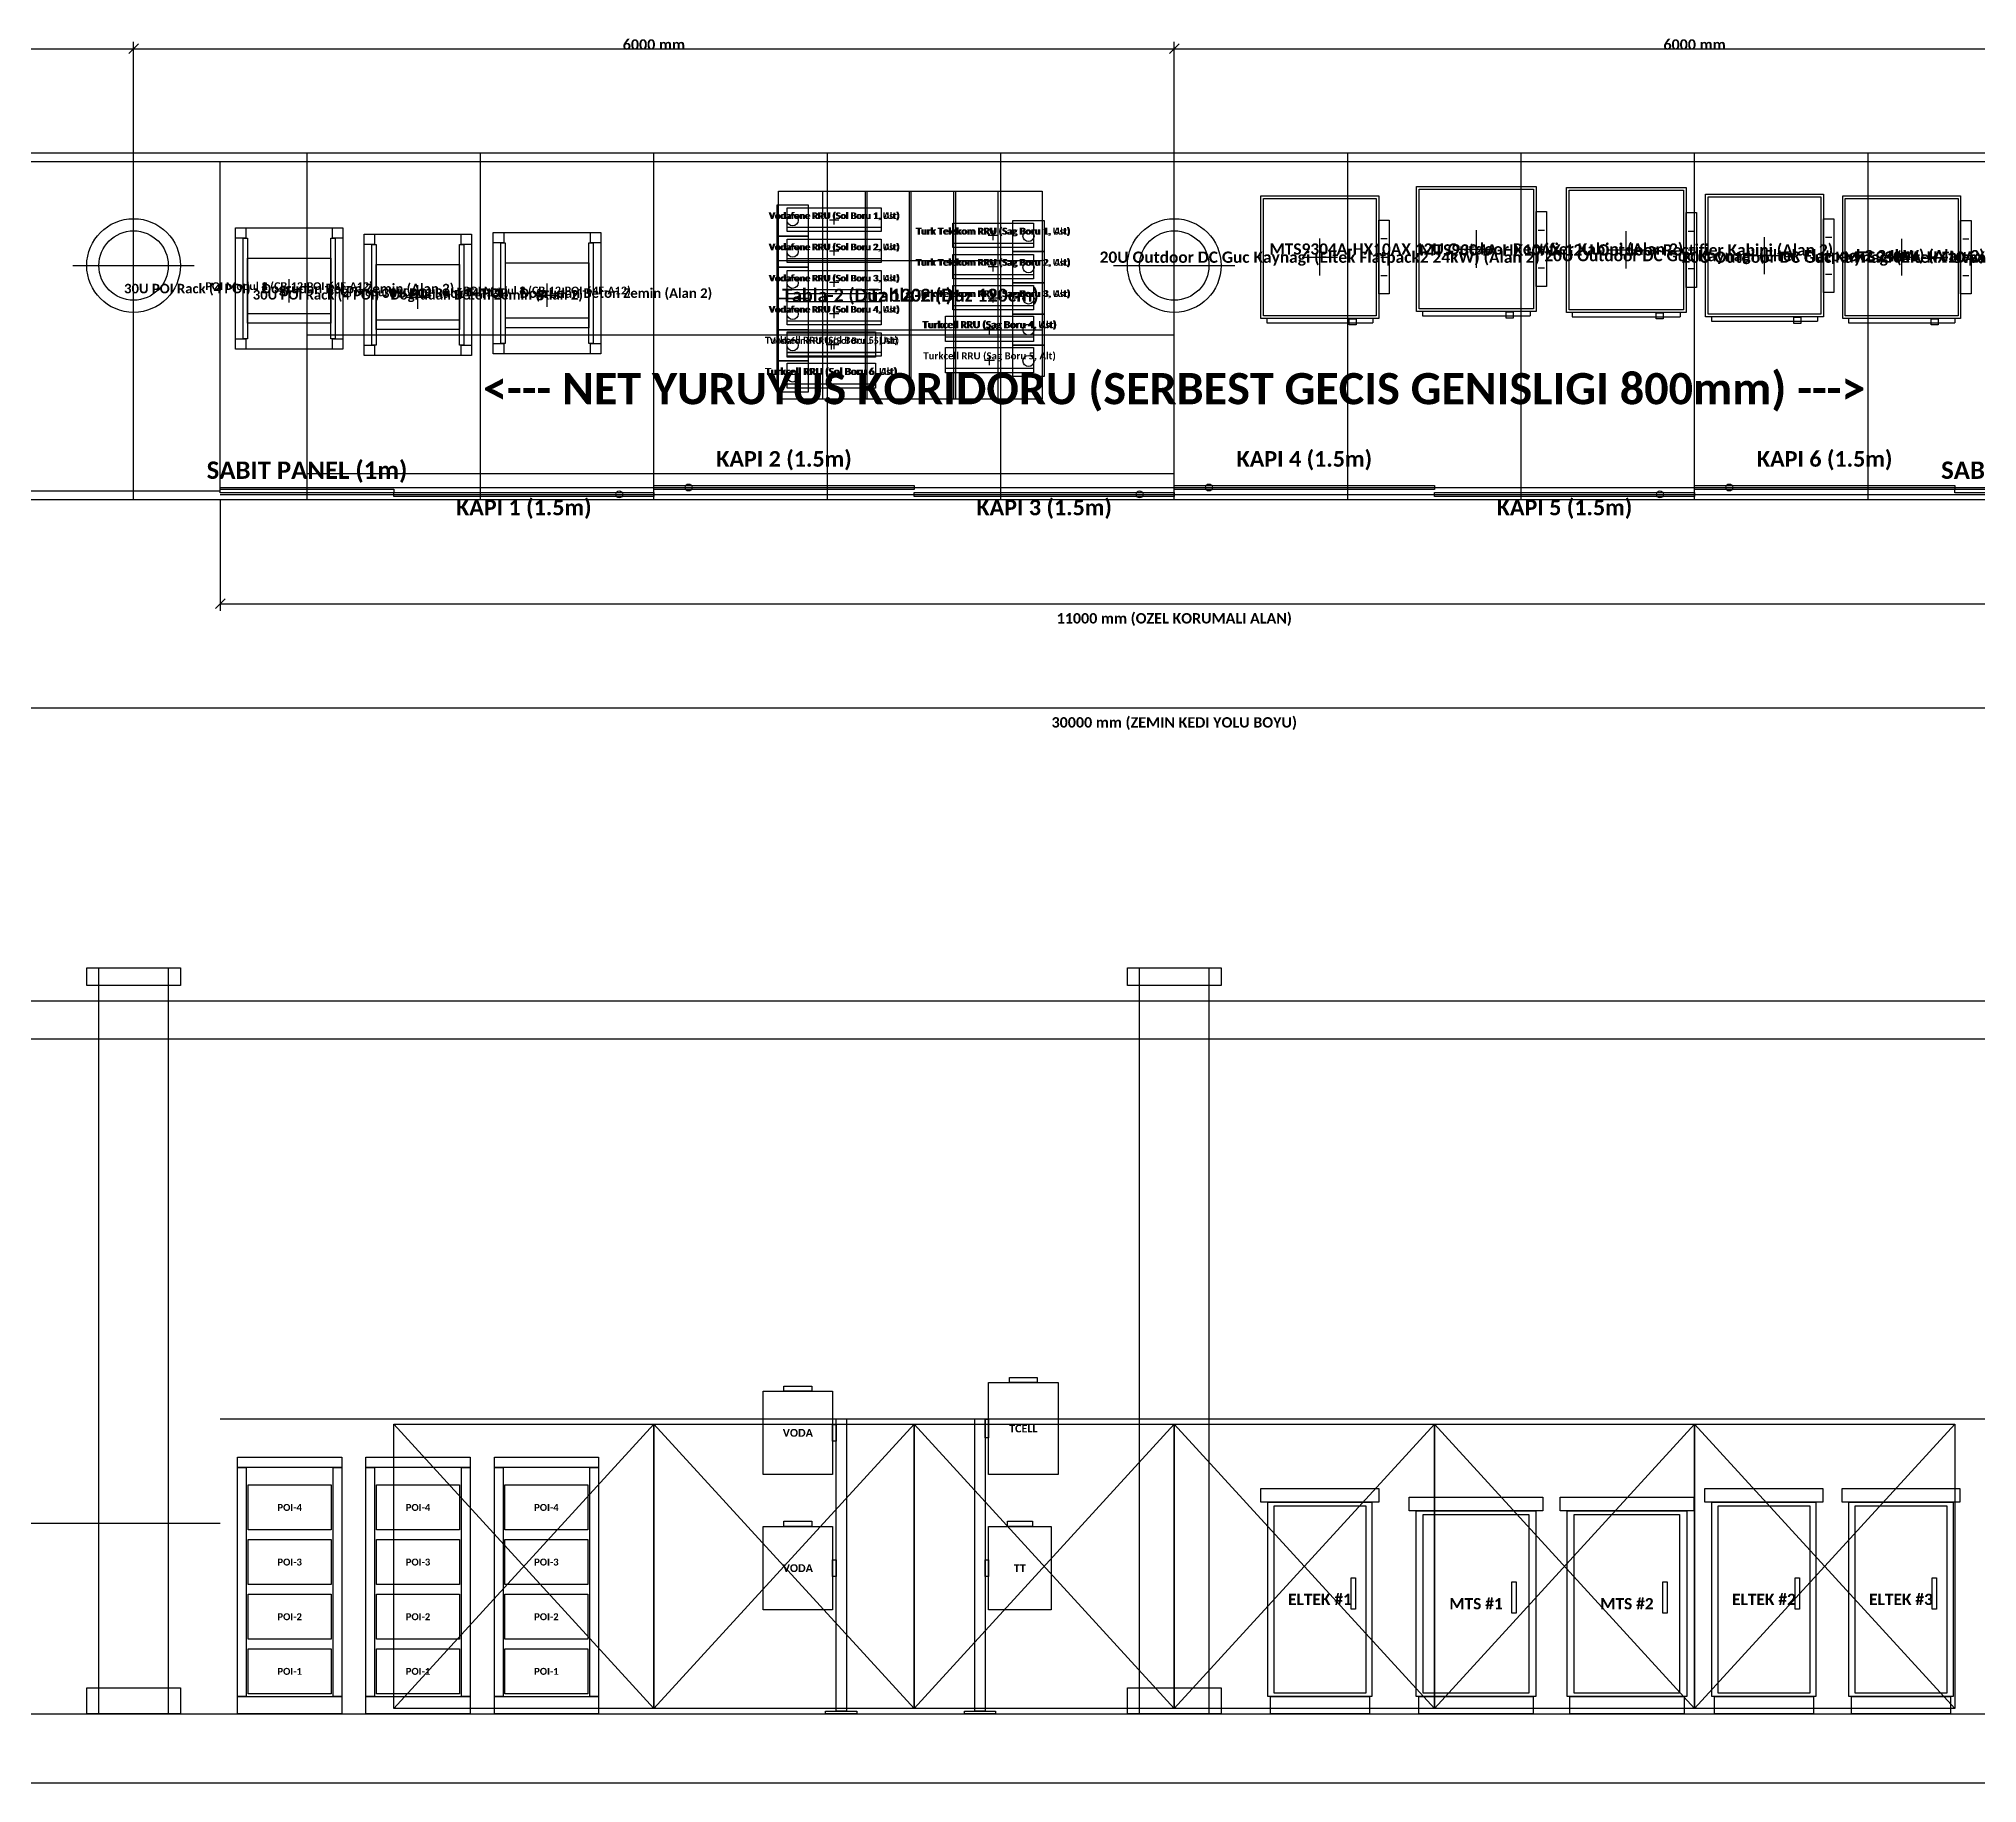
# Model space of a CAD drawing. Header units: metres. Extents: x -17.3 to 15, y -21.4 to 26.3.
# Drawn here: x -6.55 to 4.63, y -7.4 to 2.66 of the extents above; entities that cross this region are included whole.
import ezdxf
from ezdxf.enums import TextEntityAlignment as Align

# ---------------------------------------------------------------- set-up
doc = ezdxf.new("R2010")
doc.units = ezdxf.units.M
doc.linetypes.add('DASHED', pattern=[10, 5, -5])
for name, color, linetype in [('BLOK_OZEL_PLATFORM', 140, 'CONTINUOUS'), ('EKP_POI_MODULLERI', 40, 'CONTINUOUS'), ('EKP_POI_TASIYICI_SASE', 30, 'CONTINUOUS'), ('EKP_RECTIFIER_ELTEK_20U', 3, 'CONTINUOUS'), ('EKP_RECTIFIER_MTS9304A', 94, 'CONTINUOUS'), ('EKP_TURK_TELEKOM_RRU', 4, 'CONTINUOUS'), ('EKP_TURKCELL_RRU', 5, 'CONTINUOUS'), ('EKP_VODAFONE_RRU', 1, 'CONTINUOUS'), ('KORKULUK_KAPI', 4, 'CONTINUOUS'), ('MONTAJ_BORULARI', 2, 'CONTINUOUS'), ('OLCULER', 1, 'CONTINUOUS'), ('YURUYUS_KORIDORU', 3, 'DASHED'), ('ZEMIN_PLATFORM', 8, 'CONTINUOUS')]:
    doc.layers.add(name, color=color, linetype=linetype)
doc.styles.get("Standard").update_dxf_attribs({"font": 'calibrib.ttf'})

msp = doc.modelspace()

# ---------------------------------------------------------------- linework, layer by layer
at = {"layer": 'BLOK_OZEL_PLATFORM'}
for p, q in [((-2.026, 0.579), (-2.026, 1.779)), ((-1.771, 0.579), (-1.771, 1.779)), ((-1.526, 0.579), (-1.526, 1.779)), ((-1.516, 0.579), (-1.516, 1.779)), ((-1.271, 0.579), (-1.271, 1.779)), ((-1.016, 0.579), (-1.016, 1.779)), ((-2.281, 1.379), (-1.261, 1.379)), ((-1.781, 1.379), (-0.761, 1.379)), ((-2.281, 0.979), (-1.261, 0.979)), ((-1.781, 0.979), (-0.761, 0.979))]:
    msp.add_line(p, q, dxfattribs=at)
for points in [[(-2.281, 0.579), (-2.281, 1.779), (-1.261, 1.779), (-1.261, 0.579)], [(-1.781, 0.579), (-1.781, 1.779), (-0.761, 1.779), (-0.761, 0.579)]]:
    msp.add_lwpolyline(points, close=True, dxfattribs=at)
at = {"layer": 'EKP_POI_MODULLERI'}
for p, q in [((-5.103, 1.137), (-5.103, 1.272)), ((-5.103, 1.137), (-5.103, 1.272)), ((-5.103, 1.137), (-5.103, 1.272)), ((-5.103, 1.137), (-5.103, 1.272)), ((-4.361, 1.101), (-4.361, 1.236)), ((-4.361, 1.101), (-4.361, 1.236)), ((-4.361, 1.101), (-4.361, 1.236)), ((-4.361, 1.101), (-4.361, 1.236)), ((-3.616, 1.111), (-3.616, 1.246)), ((-3.616, 1.111), (-3.616, 1.246)), ((-3.616, 1.111), (-3.616, 1.246)), ((-3.616, 1.111), (-3.616, 1.246)), ((-5.171, 1.204), (-5.036, 1.204)), ((-5.171, 1.204), (-5.036, 1.204)), ((-5.171, 1.204), (-5.036, 1.204)), ((-5.171, 1.204), (-5.036, 1.204)), ((-4.429, 1.168), (-4.294, 1.168)), ((-4.429, 1.168), (-4.294, 1.168)), ((-4.429, 1.168), (-4.294, 1.168)), ((-4.429, 1.168), (-4.294, 1.168)), ((-3.683, 1.179), (-3.548, 1.179)), ((-3.683, 1.179), (-3.548, 1.179)), ((-3.683, 1.179), (-3.548, 1.179)), ((-3.683, 1.179), (-3.548, 1.179)), ((-5.343, 1.073), (-4.863, 1.073)), ((-5.343, 1.073), (-4.863, 1.073)), ((-5.343, 1.073), (-4.863, 1.073)), ((-5.343, 1.073), (-4.863, 1.073)), ((-4.601, 1.037), (-4.121, 1.037)), ((-4.601, 1.037), (-4.121, 1.037)), ((-4.601, 1.037), (-4.121, 1.037)), ((-4.601, 1.037), (-4.121, 1.037)), ((-3.856, 1.048), (-3.376, 1.048)), ((-3.856, 1.048), (-3.376, 1.048)), ((-3.856, 1.048), (-3.376, 1.048)), ((-3.856, 1.048), (-3.376, 1.048))]:
    msp.add_line(p, q, dxfattribs=at)
for points in [[(-5.343, 1.017), (-5.343, 1.392), (-4.863, 1.392), (-4.863, 1.017)], [(-5.343, 1.017), (-5.343, 1.392), (-4.863, 1.392), (-4.863, 1.017)], [(-5.343, 1.017), (-5.343, 1.392), (-4.863, 1.392), (-4.863, 1.017)], [(-5.343, 1.017), (-5.343, 1.392), (-4.863, 1.392), (-4.863, 1.017)], [(-4.601, 0.981), (-4.601, 1.356), (-4.121, 1.356), (-4.121, 0.981)], [(-4.601, 0.981), (-4.601, 1.356), (-4.121, 1.356), (-4.121, 0.981)], [(-4.601, 0.981), (-4.601, 1.356), (-4.121, 1.356), (-4.121, 0.981)], [(-4.601, 0.981), (-4.601, 1.356), (-4.121, 1.356), (-4.121, 0.981)], [(-3.856, 0.991), (-3.856, 1.366), (-3.376, 1.366), (-3.376, 0.991)], [(-3.856, 0.991), (-3.856, 1.366), (-3.376, 1.366), (-3.376, 0.991)], [(-3.856, 0.991), (-3.856, 1.366), (-3.376, 1.366), (-3.376, 0.991)], [(-3.856, 0.991), (-3.856, 1.366), (-3.376, 1.366), (-3.376, 0.991)], [(-5.34, -5.94), (-5.34, -5.68), (-4.86, -5.68), (-4.86, -5.94)], [(-4.6, -5.94), (-4.6, -5.68), (-4.12, -5.68), (-4.12, -5.94)], [(-3.86, -5.94), (-3.86, -5.68), (-3.38, -5.68), (-3.38, -5.94)], [(-5.34, -6.255), (-5.34, -5.995), (-4.86, -5.995), (-4.86, -6.255)], [(-4.6, -6.255), (-4.6, -5.995), (-4.12, -5.995), (-4.12, -6.255)], [(-3.86, -6.255), (-3.86, -5.995), (-3.38, -5.995), (-3.38, -6.255)], [(-5.34, -6.57), (-5.34, -6.31), (-4.86, -6.31), (-4.86, -6.57)], [(-4.6, -6.57), (-4.6, -6.31), (-4.12, -6.31), (-4.12, -6.57)], [(-3.86, -6.57), (-3.86, -6.31), (-3.38, -6.31), (-3.38, -6.57)], [(-5.34, -6.885), (-5.34, -6.625), (-4.86, -6.625), (-4.86, -6.885)], [(-4.6, -6.885), (-4.6, -6.625), (-4.12, -6.625), (-4.12, -6.885)], [(-3.86, -6.885), (-3.86, -6.625), (-3.38, -6.625), (-3.38, -6.885)]]:
    msp.add_lwpolyline(points, close=True, dxfattribs=at)
at = {"layer": 'EKP_POI_TASIYICI_SASE'}
for points in [[(-5.413, 0.867), (-5.413, 1.567), (-4.793, 1.567), (-4.793, 0.867)], [(-5.413, 1.507), (-5.413, 1.567), (-5.353, 1.567), (-5.353, 1.507)], [(-4.853, 1.507), (-4.853, 1.567), (-4.793, 1.567), (-4.793, 1.507)], [(-5.369, 0.927), (-5.369, 1.507), (-5.344, 1.507), (-5.344, 0.927)], [(-4.862, 0.927), (-4.862, 1.507), (-4.837, 1.507), (-4.837, 0.927)], [(-4.671, 0.831), (-4.671, 1.531), (-4.051, 1.531), (-4.051, 0.831)], [(-4.671, 1.471), (-4.671, 1.531), (-4.611, 1.531), (-4.611, 1.471)], [(-4.627, 0.891), (-4.627, 1.471), (-4.602, 1.471), (-4.602, 0.891)], [(-4.12, 0.891), (-4.12, 1.471), (-4.095, 1.471), (-4.095, 0.891)], [(-4.111, 1.471), (-4.111, 1.531), (-4.051, 1.531), (-4.051, 1.471)], [(-3.926, 0.841), (-3.926, 1.541), (-3.306, 1.541), (-3.306, 0.841)], [(-3.926, 1.481), (-3.926, 1.541), (-3.866, 1.541), (-3.866, 1.481)], [(-3.882, 0.901), (-3.882, 1.481), (-3.857, 1.481), (-3.857, 0.901)], [(-3.375, 0.901), (-3.375, 1.481), (-3.35, 1.481), (-3.35, 0.901)], [(-3.366, 1.481), (-3.366, 1.541), (-3.306, 1.541), (-3.306, 1.481)], [(-5.413, 0.867), (-5.413, 0.927), (-5.353, 0.927), (-5.353, 0.867)], [(-4.853, 0.867), (-4.853, 0.927), (-4.793, 0.927), (-4.793, 0.867)], [(-3.926, 0.841), (-3.926, 0.901), (-3.866, 0.901), (-3.866, 0.841)], [(-3.366, 0.841), (-3.366, 0.901), (-3.306, 0.901), (-3.306, 0.841)], [(-4.671, 0.831), (-4.671, 0.891), (-4.611, 0.891), (-4.611, 0.831)], [(-4.111, 0.831), (-4.111, 0.891), (-4.051, 0.891), (-4.051, 0.831)], [(-5.4, -5.58), (-5.4, -5.52), (-4.8, -5.52), (-4.8, -5.58)], [(-5.4, -6.9), (-5.4, -5.58), (-5.35, -5.58), (-5.35, -6.9)], [(-4.85, -6.9), (-4.85, -5.58), (-4.8, -5.58), (-4.8, -6.9)], [(-4.66, -5.58), (-4.66, -5.52), (-4.06, -5.52), (-4.06, -5.58)], [(-4.66, -6.9), (-4.66, -5.58), (-4.61, -5.58), (-4.61, -6.9)], [(-4.11, -6.9), (-4.11, -5.58), (-4.06, -5.58), (-4.06, -6.9)], [(-3.92, -5.58), (-3.92, -5.52), (-3.32, -5.52), (-3.32, -5.58)], [(-3.92, -6.9), (-3.92, -5.58), (-3.87, -5.58), (-3.87, -6.9)], [(-3.37, -6.9), (-3.37, -5.58), (-3.32, -5.58), (-3.32, -6.9)], [(-5.4, -7), (-5.4, -6.9), (-4.8, -6.9), (-4.8, -7)], [(-4.66, -7), (-4.66, -6.9), (-4.06, -6.9), (-4.06, -7)], [(-3.92, -7), (-3.92, -6.9), (-3.32, -6.9), (-3.32, -7)]]:
    msp.add_lwpolyline(points, close=True, dxfattribs=at)
at = {"layer": 'EKP_RECTIFIER_ELTEK_20U'}
for p, q in [((0.839, 1.292), (0.839, 1.505)), ((1.191, 1.505), (1.227, 1.505)), ((3.403, 1.301), (3.403, 1.513)), ((3.755, 1.513), (3.791, 1.513)), ((4.194, 1.292), (4.194, 1.504)), ((4.546, 1.504), (4.582, 1.504)), ((0.737, 1.398), (0.941, 1.398)), ((1.191, 1.398), (1.227, 1.398)), ((3.301, 1.407), (3.505, 1.407)), ((3.755, 1.407), (3.791, 1.407)), ((4.092, 1.398), (4.296, 1.398)), ((4.546, 1.398), (4.582, 1.398)), ((1.191, 1.292), (1.227, 1.292)), ((3.755, 1.301), (3.791, 1.301)), ((4.546, 1.292), (4.582, 1.292)), ((0.533, 1.045), (0.533, 1.02)), ((0.533, 1.02), (1.145, 1.02)), ((1.145, 1.045), (1.145, 1.02)), ((3.097, 1.054), (3.097, 1.029)), ((3.097, 1.029), (3.709, 1.029)), ((3.709, 1.054), (3.709, 1.029)), ((3.888, 1.045), (3.888, 1.02)), ((3.888, 1.02), (4.5, 1.02)), ((4.5, 1.045), (4.5, 1.02))]:
    msp.add_line(p, q, dxfattribs=at)
for points in [[(0.499, 1.045), (0.499, 1.752), (1.179, 1.752), (1.179, 1.045)], [(0.514, 1.06), (0.514, 1.737), (1.164, 1.737), (1.164, 1.06)], [(3.063, 1.054), (3.063, 1.761), (3.743, 1.761), (3.743, 1.054)], [(3.078, 1.069), (3.078, 1.746), (3.728, 1.746), (3.728, 1.069)], [(3.854, 1.045), (3.854, 1.752), (4.534, 1.752), (4.534, 1.045)], [(3.869, 1.06), (3.869, 1.737), (4.519, 1.737), (4.519, 1.06)], [(1.179, 1.186), (1.179, 1.611), (1.239, 1.611), (1.239, 1.186)], [(3.743, 1.195), (3.743, 1.619), (3.803, 1.619), (3.803, 1.195)], [(4.534, 1.186), (4.534, 1.61), (4.594, 1.61), (4.594, 1.186)], [(1.009, 1.007), (1.009, 1.043), (1.049, 1.043), (1.049, 1.007)], [(3.573, 1.016), (3.573, 1.052), (3.613, 1.052), (3.613, 1.016)], [(4.364, 1.007), (4.364, 1.043), (4.404, 1.043), (4.404, 1.007)], [(0.5, -5.78), (0.5, -5.7), (1.18, -5.7), (1.18, -5.78)], [(0.54, -6.9), (0.54, -5.78), (1.14, -5.78), (1.14, -6.9)], [(0.576, -6.88), (0.576, -5.8), (1.104, -5.8), (1.104, -6.88)], [(3.06, -5.78), (3.06, -5.7), (3.74, -5.7), (3.74, -5.78)], [(3.1, -6.9), (3.1, -5.78), (3.7, -5.78), (3.7, -6.9)], [(3.136, -6.88), (3.136, -5.8), (3.664, -5.8), (3.664, -6.88)], [(3.85, -5.78), (3.85, -5.7), (4.53, -5.7), (4.53, -5.78)], [(3.89, -6.9), (3.89, -5.78), (4.49, -5.78), (4.49, -6.9)], [(3.926, -6.88), (3.926, -5.8), (4.454, -5.8), (4.454, -6.88)], [(1.02, -6.396), (1.02, -6.216), (1.045, -6.216), (1.045, -6.396)], [(3.58, -6.396), (3.58, -6.216), (3.605, -6.216), (3.605, -6.396)], [(4.37, -6.396), (4.37, -6.216), (4.395, -6.216), (4.395, -6.396)], [(0.555, -7), (0.555, -6.9), (1.125, -6.9), (1.125, -7)], [(3.115, -7), (3.115, -6.9), (3.685, -6.9), (3.685, -7)], [(3.905, -7), (3.905, -6.9), (4.475, -6.9), (4.475, -7)]]:
    msp.add_lwpolyline(points, close=True, dxfattribs=at)
at = {"layer": 'EKP_RECTIFIER_MTS9304A'}
for p, q in [((1.742, 1.337), (1.742, 1.553)), ((2.099, 1.553), (2.135, 1.553)), ((2.606, 1.332), (2.606, 1.548)), ((2.963, 1.548), (2.999, 1.548)), ((1.638, 1.445), (1.845, 1.445)), ((2.099, 1.445), (2.135, 1.445)), ((2.502, 1.44), (2.709, 1.44)), ((2.963, 1.44), (2.999, 1.44)), ((2.099, 1.337), (2.135, 1.337)), ((2.963, 1.332), (2.999, 1.332)), ((1.431, 1.085), (1.431, 1.06)), ((1.431, 1.06), (2.052, 1.06)), ((2.052, 1.085), (2.052, 1.06)), ((2.295, 1.08), (2.295, 1.055)), ((2.295, 1.055), (2.916, 1.055)), ((2.916, 1.08), (2.916, 1.055))]:
    msp.add_line(p, q, dxfattribs=at)
for points in [[(1.397, 1.085), (1.397, 1.805), (2.087, 1.805), (2.087, 1.085)], [(1.412, 1.1), (1.412, 1.79), (2.072, 1.79), (2.072, 1.1)], [(2.261, 1.08), (2.261, 1.8), (2.951, 1.8), (2.951, 1.08)], [(2.276, 1.095), (2.276, 1.785), (2.936, 1.785), (2.936, 1.095)], [(2.087, 1.229), (2.087, 1.661), (2.147, 1.661), (2.147, 1.229)], [(2.951, 1.224), (2.951, 1.656), (3.011, 1.656), (3.011, 1.224)], [(1.914, 1.047), (1.914, 1.083), (1.954, 1.083), (1.954, 1.047)], [(2.778, 1.042), (2.778, 1.078), (2.818, 1.078), (2.818, 1.042)], [(1.355, -5.83), (1.355, -5.75), (2.125, -5.75), (2.125, -5.83)], [(2.225, -5.83), (2.225, -5.75), (2.995, -5.75), (2.995, -5.83)], [(1.395, -6.9), (1.395, -5.83), (2.085, -5.83), (2.085, -6.9)], [(1.436, -6.88), (1.436, -5.85), (2.044, -5.85), (2.044, -6.88)], [(2.265, -6.9), (2.265, -5.83), (2.955, -5.83), (2.955, -6.9)], [(2.306, -6.88), (2.306, -5.85), (2.914, -5.85), (2.914, -6.88)], [(1.947, -6.419), (1.947, -6.239), (1.972, -6.239), (1.972, -6.419)], [(2.817, -6.419), (2.817, -6.239), (2.842, -6.239), (2.842, -6.419)], [(1.41, -7), (1.41, -6.9), (2.07, -6.9), (2.07, -7)], [(2.28, -7), (2.28, -6.9), (2.94, -6.9), (2.94, -7)]]:
    msp.add_lwpolyline(points, close=True, dxfattribs=at)
at = {"layer": 'EKP_TURK_TELEKOM_RRU'}
for p, q in [((-1.277, 1.479), (-0.811, 1.479)), ((-1.277, 1.479), (-0.811, 1.479)), ((-1.072, 1.524), (-1.016, 1.524)), ((-1.072, 1.524), (-1.016, 1.524)), ((-1.044, 1.496), (-1.044, 1.552)), ((-1.044, 1.496), (-1.044, 1.552)), ((-1.072, 1.344), (-1.016, 1.344)), ((-1.072, 1.344), (-1.016, 1.344)), ((-1.044, 1.316), (-1.044, 1.372)), ((-1.044, 1.316), (-1.044, 1.372)), ((-1.277, 1.299), (-0.811, 1.299)), ((-1.277, 1.299), (-0.811, 1.299)), ((-1.277, 1.119), (-0.811, 1.119)), ((-1.277, 1.119), (-0.811, 1.119)), ((-1.072, 1.164), (-1.016, 1.164)), ((-1.072, 1.164), (-1.016, 1.164)), ((-1.044, 1.136), (-1.044, 1.192)), ((-1.044, 1.136), (-1.044, 1.192))]:
    msp.add_line(p, q, dxfattribs=at)
for points in [[(-1.277, 1.454), (-1.277, 1.594), (-0.811, 1.594), (-0.811, 1.454)], [(-1.277, 1.454), (-1.277, 1.594), (-0.811, 1.594), (-0.811, 1.454)], [(-1.277, 1.274), (-1.277, 1.414), (-0.811, 1.414), (-0.811, 1.274)], [(-1.277, 1.274), (-1.277, 1.414), (-0.811, 1.414), (-0.811, 1.274)], [(-1.277, 1.094), (-1.277, 1.234), (-0.811, 1.234), (-0.811, 1.094)], [(-1.277, 1.094), (-1.277, 1.234), (-0.811, 1.234), (-0.811, 1.094)], [(-1.07, -6.4), (-1.07, -5.92), (-0.71, -5.92), (-0.71, -6.4)], [(-0.962, -5.92), (-0.962, -5.89), (-0.818, -5.89), (-0.818, -5.92)]]:
    msp.add_lwpolyline(points, close=True, dxfattribs=at)
at = {"layer": 'EKP_TURKCELL_RRU'}
for p, q in [((-1.065, 0.955), (-1.065, 1.013)), ((-1.065, 0.955), (-1.065, 1.013)), ((-2.006, 0.894), (-1.948, 0.894)), ((-1.977, 0.865), (-1.977, 0.923)), ((-1.319, 0.938), (-0.811, 0.938)), ((-1.319, 0.938), (-0.811, 0.938)), ((-1.094, 0.984), (-1.036, 0.984)), ((-1.094, 0.984), (-1.036, 0.984)), ((-2.231, 0.848), (-1.723, 0.848)), ((-1.094, 0.804), (-1.036, 0.804)), ((-1.065, 0.775), (-1.065, 0.833)), ((-2.006, 0.714), (-1.948, 0.714)), ((-2.006, 0.714), (-1.948, 0.714)), ((-1.977, 0.685), (-1.977, 0.743)), ((-1.977, 0.685), (-1.977, 0.743)), ((-1.319, 0.758), (-0.811, 0.758)), ((-2.231, 0.668), (-1.723, 0.668)), ((-2.231, 0.668), (-1.723, 0.668))]:
    msp.add_line(p, q, dxfattribs=at)
for points in [[(-1.319, 0.912), (-1.319, 1.057), (-0.811, 1.057), (-0.811, 0.912)], [(-1.319, 0.912), (-1.319, 1.057), (-0.811, 1.057), (-0.811, 0.912)], [(-2.231, 0.822), (-2.231, 0.967), (-1.723, 0.967), (-1.723, 0.822)], [(-2.231, 0.642), (-2.231, 0.787), (-1.723, 0.787), (-1.723, 0.642)], [(-2.231, 0.642), (-2.231, 0.787), (-1.723, 0.787), (-1.723, 0.642)], [(-1.319, 0.732), (-1.319, 0.877), (-0.811, 0.877), (-0.811, 0.732)], [(-1.07, -5.62), (-1.07, -5.09), (-0.67, -5.09), (-0.67, -5.62)], [(-0.95, -5.09), (-0.95, -5.06), (-0.79, -5.06), (-0.79, -5.09)]]:
    msp.add_lwpolyline(points, close=True, dxfattribs=at)
at = {"layer": 'EKP_VODAFONE_RRU'}
for p, q in [((-2.231, 1.571), (-1.689, 1.571)), ((-2.231, 1.571), (-1.689, 1.571)), ((-1.987, 1.614), (-1.933, 1.614)), ((-1.987, 1.614), (-1.933, 1.614)), ((-1.96, 1.587), (-1.96, 1.641)), ((-1.96, 1.587), (-1.96, 1.641)), ((-1.96, 1.407), (-1.96, 1.461)), ((-1.96, 1.407), (-1.96, 1.461)), ((-2.231, 1.391), (-1.689, 1.391)), ((-2.231, 1.391), (-1.689, 1.391)), ((-1.987, 1.434), (-1.933, 1.434)), ((-1.987, 1.434), (-1.933, 1.434)), ((-1.987, 1.254), (-1.933, 1.254)), ((-1.987, 1.254), (-1.933, 1.254)), ((-1.96, 1.227), (-1.96, 1.281)), ((-1.96, 1.227), (-1.96, 1.281)), ((-2.231, 1.211), (-1.689, 1.211)), ((-2.231, 1.211), (-1.689, 1.211)), ((-2.231, 1.031), (-1.689, 1.031)), ((-2.231, 1.031), (-1.689, 1.031)), ((-1.987, 1.074), (-1.933, 1.074)), ((-1.987, 1.074), (-1.933, 1.074)), ((-1.96, 1.047), (-1.96, 1.101)), ((-1.96, 1.047), (-1.96, 1.101)), ((-1.987, 0.894), (-1.933, 0.894)), ((-1.96, 0.867), (-1.96, 0.921)), ((-2.231, 0.851), (-1.689, 0.851))]:
    msp.add_line(p, q, dxfattribs=at)
for points in [[(-2.231, 1.547), (-2.231, 1.682), (-1.689, 1.682), (-1.689, 1.547)], [(-2.231, 1.547), (-2.231, 1.682), (-1.689, 1.682), (-1.689, 1.547)], [(-2.231, 1.367), (-2.231, 1.502), (-1.689, 1.502), (-1.689, 1.367)], [(-2.231, 1.367), (-2.231, 1.502), (-1.689, 1.502), (-1.689, 1.367)], [(-2.231, 1.187), (-2.231, 1.322), (-1.689, 1.322), (-1.689, 1.187)], [(-2.231, 1.187), (-2.231, 1.322), (-1.689, 1.322), (-1.689, 1.187)], [(-2.231, 1.007), (-2.231, 1.142), (-1.689, 1.142), (-1.689, 1.007)], [(-2.231, 1.007), (-2.231, 1.142), (-1.689, 1.142), (-1.689, 1.007)], [(-2.231, 0.827), (-2.231, 0.962), (-1.689, 0.962), (-1.689, 0.827)], [(-2.37, -5.62), (-2.37, -5.14), (-1.97, -5.14), (-1.97, -5.62)], [(-2.25, -5.14), (-2.25, -5.11), (-2.09, -5.11), (-2.09, -5.14)], [(-2.37, -6.4), (-2.37, -5.92), (-1.97, -5.92), (-1.97, -6.4)], [(-2.25, -5.92), (-2.25, -5.89), (-2.09, -5.89), (-2.09, -5.92)]]:
    msp.add_lwpolyline(points, close=True, dxfattribs=at)
at = {"layer": 'KORKULUK_KAPI'}
for p, q in [((-15, 1.95), (-5.5, 1.95)), ((-5.5, 1.95), (5.5, 1.95)), ((-5.5, 0.05), (-5.5, 1.95)), ((-15, 0.05), (-5.5, 0.05)), ((-5.5, 0.07), (5.5, 0.07)), ((-5.5, 0.03), (5.5, 0.03)), ((-5.5, -5.3), (5.5, -5.3)), ((-4.5, -6.97), (-3, -5.33)), ((-4.5, -5.33), (-3, -6.97)), ((-3, -6.97), (-1.5, -5.33)), ((-3, -5.33), (-1.5, -6.97)), ((-1.5, -6.97), (0, -5.33)), ((-1.5, -5.33), (0, -6.97)), ((0, -6.97), (1.5, -5.33)), ((0, -5.33), (1.5, -6.97)), ((1.5, -6.97), (3, -5.33)), ((1.5, -5.33), (3, -6.97)), ((3, -6.97), (4.5, -5.33)), ((3, -5.33), (4.5, -6.97)), ((-15, -5.9), (-5.5, -5.9))]:
    msp.add_line(p, q, dxfattribs=at)
for points in [[(-5.5, 0.04), (-5.5, 0.06), (-4.5, 0.06), (-4.5, 0.04)], [(-4.5, 0.018), (-4.5, 0.042), (-3, 0.042), (-3, 0.018)], [(-3, 0.058), (-3, 0.082), (-1.5, 0.082), (-1.5, 0.058)], [(-1.5, 0.018), (-1.5, 0.042), (0, 0.042), (0, 0.018)], [(0, 0.058), (0, 0.082), (1.5, 0.082), (1.5, 0.058)], [(1.5, 0.018), (1.5, 0.042), (3, 0.042), (3, 0.018)], [(3, 0.058), (3, 0.082), (4.5, 0.082), (4.5, 0.058)], [(4.5, 0.04), (4.5, 0.06), (5.5, 0.06), (5.5, 0.04)], [(-4.5, -6.97), (-4.5, -5.33), (-3, -5.33), (-3, -6.97)], [(-3, -6.97), (-3, -5.33), (-1.5, -5.33), (-1.5, -6.97)], [(-1.5, -6.97), (-1.5, -5.33), (0, -5.33), (0, -6.97)], [(0, -6.97), (0, -5.33), (1.5, -5.33), (1.5, -6.97)], [(1.5, -6.97), (1.5, -5.33), (3, -5.33), (3, -6.97)], [(3, -6.97), (3, -5.33), (4.5, -5.33), (4.5, -6.97)]]:
    msp.add_lwpolyline(points, close=True, dxfattribs=at)
for centre in [(-3.2, 0.03), (-2.8, 0.07), (-0.2, 0.03), (0.2, 0.07), (2.8, 0.03), (3.2, 0.07)]:
    msp.add_circle(centre, 0.02, dxfattribs=at)
at = {"layer": 'MONTAJ_BORULARI'}
for p, q in [((-6, 1), (-6, 1.7)), ((0, 1), (0, 1.7)), ((-6.35, 1.35), (-5.65, 1.35)), ((-0.35, 1.35), (0.35, 1.35))]:
    msp.add_line(p, q, dxfattribs=at)
for points in [[(-2.29, 1.52), (-2.29, 1.7), (-2.11, 1.7), (-2.11, 1.52)], [(-0.93, 1.43), (-0.93, 1.61), (-0.75, 1.61), (-0.75, 1.43)], [(-2.29, 1.34), (-2.29, 1.52), (-2.11, 1.52), (-2.11, 1.34)], [(-0.93, 1.25), (-0.93, 1.43), (-0.75, 1.43), (-0.75, 1.25)], [(-2.29, 1.16), (-2.29, 1.34), (-2.11, 1.34), (-2.11, 1.16)], [(-0.93, 1.07), (-0.93, 1.25), (-0.75, 1.25), (-0.75, 1.07)], [(-2.29, 0.98), (-2.29, 1.16), (-2.11, 1.16), (-2.11, 0.98)], [(-0.93, 0.89), (-0.93, 1.07), (-0.75, 1.07), (-0.75, 0.89)], [(-2.29, 0.8), (-2.29, 0.98), (-2.11, 0.98), (-2.11, 0.8)], [(-2.29, 0.62), (-2.29, 0.8), (-2.11, 0.8), (-2.11, 0.62)], [(-0.93, 0.71), (-0.93, 0.89), (-0.75, 0.89), (-0.75, 0.71)], [(-6.27, -2.8), (-6.27, -2.7), (-5.73, -2.7), (-5.73, -2.8)], [(-6.2, -7), (-6.2, -2.7), (-5.8, -2.7), (-5.8, -7)], [(-0.27, -2.8), (-0.27, -2.7), (0.27, -2.7), (0.27, -2.8)], [(-0.2, -7), (-0.2, -2.7), (0.2, -2.7), (0.2, -7)], [(-12, -3.11), (-12, -2.89), (12, -2.89), (12, -3.11)], [(-1.97, -5.428), (-1.97, -5.332), (-1.95, -5.332), (-1.95, -5.428)], [(-1.95, -6.985), (-1.95, -5.3), (-1.89, -5.3), (-1.89, -6.985)], [(-1.15, -6.985), (-1.15, -5.3), (-1.09, -5.3), (-1.09, -6.985)], [(-1.09, -5.408), (-1.09, -5.302), (-1.07, -5.302), (-1.07, -5.408)], [(-1.97, -6.208), (-1.97, -6.112), (-1.95, -6.112), (-1.95, -6.208)], [(-1.09, -6.208), (-1.09, -6.112), (-1.07, -6.112), (-1.07, -6.208)], [(-6.27, -7), (-6.27, -6.85), (-5.73, -6.85), (-5.73, -7)], [(-0.27, -7), (-0.27, -6.85), (0.27, -6.85), (0.27, -7)], [(-2.01, -7), (-2.01, -6.985), (-1.83, -6.985), (-1.83, -7)], [(-1.21, -7), (-1.21, -6.985), (-1.03, -6.985), (-1.03, -7)]]:
    msp.add_lwpolyline(points, close=True, dxfattribs=at)
for centre, radius in [((-6, 1.35), 0.27), ((-2.2, 1.61), 0.032), ((0, 1.35), 0.27), ((-6, 1.35), 0.2), ((-2.2, 1.43), 0.032), ((-0.84, 1.52), 0.032), ((0, 1.35), 0.2), ((-0.84, 1.34), 0.032), ((-2.2, 1.25), 0.032), ((-0.84, 1.16), 0.032), ((-2.2, 1.07), 0.032), ((-0.84, 0.98), 0.032), ((-2.2, 0.89), 0.032), ((-0.84, 0.8), 0.032), ((-2.2, 0.71), 0.032)]:
    msp.add_circle(centre, radius, dxfattribs=at)
at = {"layer": 'OLCULER'}
for p, q in [((-12, 2.6), (-6, 2.6)), ((-6.028, 2.572), (-5.972, 2.628)), ((-6.028, 2.572), (-5.972, 2.628)), ((-6, 2), (-6, 2.64)), ((-6, 2), (-6, 2.64)), ((-6, 2.6), (0, 2.6)), ((-0.028, 2.572), (0.028, 2.628)), ((-0.028, 2.572), (0.028, 2.628)), ((0, 2), (0, 2.64)), ((0, 2), (0, 2.64)), ((0, 2.6), (6, 2.6)), ((-5.5, 0), (-5.5, -0.64)), ((-5.528, -0.628), (-5.472, -0.572)), ((-5.5, -0.6), (5.5, -0.6)), ((-15, -1.2), (15, -1.2))]:
    msp.add_line(p, q, dxfattribs=at)
at = {"layer": 'YURUYUS_KORIDORU'}
for p, q in [((-15, 0.95), (15, 0.95)), ((-15, 0.15), (15, 0.15))]:
    msp.add_line(p, q, dxfattribs=at)
at = {"layer": 'ZEMIN_PLATFORM'}
for p, q in [((-6, 0), (-6, 2)), ((-5, 0), (-5, 2)), ((-4, 0), (-4, 2)), ((-3, 0), (-3, 2)), ((-2, 0), (-2, 2)), ((-1, 0), (-1, 2)), ((0, 0), (0, 2)), ((1, 0), (1, 2)), ((2, 0), (2, 2)), ((3, 0), (3, 2)), ((4, 0), (4, 2)), ((-15, -7), (15, -7))]:
    msp.add_line(p, q, dxfattribs=at)
for points in [[(-15, 0), (-15, 2), (15, 2), (15, 0)], [(-15, -7.4), (-15, -7), (15, -7), (15, -7.4)]]:
    msp.add_lwpolyline(points, close=True, dxfattribs=at)

# ---------------------------------------------------------------- texts
at = {"layer": 'BLOK_OZEL_PLATFORM'}
for p in [(-1.771, 1.179), (-1.271, 1.179)]:
    msp.add_text('Tabla-2 (Duz 120cm)', height=0.075, dxfattribs=at).set_placement(p, align=Align.MIDDLE_CENTER)
at = {"layer": 'EKP_POI_MODULLERI'}
for s, height, p in [('POI Modul 1 (CB-12-POI-64F-A12)', 0.045, (-5.103, 1.231)), ('POI Modul 2 (CB-12-POI-64F-A12)', 0.045, (-5.103, 1.231)), ('POI Modul 3 (CB-12-POI-64F-A12)', 0.045, (-5.103, 1.231)), ('POI Modul 4 (CB-12-POI-64F-A12)', 0.045, (-5.103, 1.231)), ('POI Modul 1 (CB-12-POI-64F-A12)', 0.045, (-3.616, 1.206)), ('POI Modul 2 (CB-12-POI-64F-A12)', 0.045, (-3.616, 1.206)), ('POI Modul 3 (CB-12-POI-64F-A12)', 0.045, (-3.616, 1.206)), ('POI Modul 4 (CB-12-POI-64F-A12)', 0.045, (-3.616, 1.206)), ('POI Modul 1 (CB-12-POI-64F-A12)', 0.045, (-4.361, 1.195)), ('POI Modul 2 (CB-12-POI-64F-A12)', 0.045, (-4.361, 1.195)), ('POI Modul 3 (CB-12-POI-64F-A12)', 0.045, (-4.361, 1.195)), ('POI Modul 4 (CB-12-POI-64F-A12)', 0.045, (-4.361, 1.195)), ('POI-4', 0.04, (-5.1, -5.81)), ('POI-4', 0.04, (-4.36, -5.81)), ('POI-4', 0.04, (-3.62, -5.81)), ('POI-3', 0.04, (-5.1, -6.125)), ('POI-3', 0.04, (-4.36, -6.125)), ('POI-3', 0.04, (-3.62, -6.125)), ('POI-2', 0.04, (-5.1, -6.44)), ('POI-2', 0.04, (-4.36, -6.44)), ('POI-2', 0.04, (-3.62, -6.44)), ('POI-1', 0.04, (-5.1, -6.755)), ('POI-1', 0.04, (-4.36, -6.755)), ('POI-1', 0.04, (-3.62, -6.755))]:
    msp.add_text(s, height=height, dxfattribs=at).set_placement(p, align=Align.MIDDLE_CENTER)
at = {"layer": 'EKP_POI_TASIYICI_SASE'}
for p in [(-5.103, 1.217), (-4.361, 1.181), (-3.616, 1.191)]:
    msp.add_text('30U POI Rack (4 POI) - Dogrudan Beton Zemin (Alan 2)', height=0.055, dxfattribs=at).set_placement(p, align=Align.MIDDLE_CENTER)
at = {"layer": 'EKP_RECTIFIER_ELTEK_20U'}
for s, p in [('20U Outdoor DC Guc Kaynagi (Eltek Flatpack2 24kW) (Alan 2)', (0.839, 1.398)), ('20U Outdoor DC Guc Kaynagi (Eltek Flatpack2 24kW) (Alan 2)', (3.403, 1.407)), ('20U Outdoor DC Guc Kaynagi (Eltek Flatpack2 24kW) (Alan 2)', (4.194, 1.398)), ('ELTEK #1', (0.84, -6.34)), ('ELTEK #2', (3.4, -6.34)), ('ELTEK #3', (4.19, -6.34))]:
    msp.add_text(s, height=0.065, dxfattribs=at).set_placement(p, align=Align.MIDDLE_CENTER)
at = {"layer": 'EKP_RECTIFIER_MTS9304A'}
for s, p in [('MTS9304A-HX10AX 12U Outdoor Rectifier Kabini (Alan 2)', (1.742, 1.445)), ('MTS9304A-HX10AX 12U Outdoor Rectifier Kabini (Alan 2)', (2.606, 1.44)), ('MTS9304A-HX10AX 12U Outdoor Rectifier Kabini (Alan 2)', (5.051, 1.399)), ('MTS #1', (1.74, -6.365)), ('MTS #2', (2.61, -6.365))]:
    msp.add_text(s, height=0.065, dxfattribs=at).set_placement(p, align=Align.MIDDLE_CENTER)
at = {"layer": 'EKP_TURK_TELEKOM_RRU'}
for s, height, p in [('Turk Telekom RRU (Sag Boru 1, Ust)', 0.0392, (-1.044, 1.548)), ('Turk Telekom RRU (Sag Boru 1, Alt)', 0.0392, (-1.044, 1.548)), ('Turk Telekom RRU (Sag Boru 2, Ust)', 0.0392, (-1.044, 1.368)), ('Turk Telekom RRU (Sag Boru 2, Alt)', 0.0392, (-1.044, 1.368)), ('Turk Telekom RRU (Sag Boru 3, Ust)', 0.0392, (-1.044, 1.188)), ('Turk Telekom RRU (Sag Boru 3, Alt)', 0.0392, (-1.044, 1.188)), ('TT', 0.045, (-0.89, -6.16))]:
    msp.add_text(s, height=height, dxfattribs=at).set_placement(p, align=Align.MIDDLE_CENTER)
at = {"layer": 'EKP_TURKCELL_RRU'}
for s, height, p in [('Turkcell RRU (Sag Boru 4, Ust)', 0.0406, (-1.065, 1.009)), ('Turkcell RRU (Sag Boru 4, Alt)', 0.0406, (-1.065, 1.009)), ('Turkcell RRU (Sol Boru 5, Ust)', 0.0406, (-1.977, 0.919)), ('Turkcell RRU (Sag Boru 5, Alt)', 0.0406, (-1.065, 0.829)), ('Turkcell RRU (Sol Boru 6, Ust)', 0.0406, (-1.977, 0.739)), ('Turkcell RRU (Sol Boru 6, Alt)', 0.0406, (-1.977, 0.739)), ('TCELL', 0.045, (-0.87, -5.355))]:
    msp.add_text(s, height=height, dxfattribs=at).set_placement(p, align=Align.MIDDLE_CENTER)
at = {"layer": 'EKP_VODAFONE_RRU'}
for s, height, p in [('Vodafone RRU (Sol Boru 1, Ust)', 0.0378, (-1.96, 1.637)), ('Vodafone RRU (Sol Boru 1, Alt)', 0.0378, (-1.96, 1.637)), ('Vodafone RRU (Sol Boru 2, Ust)', 0.0378, (-1.96, 1.457)), ('Vodafone RRU (Sol Boru 2, Alt)', 0.0378, (-1.96, 1.457)), ('Vodafone RRU (Sol Boru 3, Ust)', 0.0378, (-1.96, 1.277)), ('Vodafone RRU (Sol Boru 3, Alt)', 0.0378, (-1.96, 1.277)), ('Vodafone RRU (Sol Boru 4, Ust)', 0.0378, (-1.96, 1.097)), ('Vodafone RRU (Sol Boru 4, Alt)', 0.0378, (-1.96, 1.097)), ('Vodafone RRU (Sol Boru 5, Alt)', 0.0378, (-1.96, 0.917)), ('VODA', 0.045, (-2.17, -5.38)), ('VODA', 0.045, (-2.17, -6.16))]:
    msp.add_text(s, height=height, dxfattribs=at).set_placement(p, align=Align.MIDDLE_CENTER)
at = {"layer": 'KORKULUK_KAPI'}
for s, height, p in [('SABIT PANEL (1m)', 0.1, (-5, 0.12)), ('KAPI 2 (1.5m)', 0.09, (-2.25, 0.19)), ('KAPI 4 (1.5m)', 0.09, (0.75, 0.19)), ('KAPI 6 (1.5m)', 0.09, (3.75, 0.19)), ('SABIT PANEL (1m)', 0.1, (5, 0.12)), ('KAPI 1 (1.5m)', 0.09, (-3.75, -0.09)), ('KAPI 3 (1.5m)', 0.09, (-0.75, -0.09)), ('KAPI 5 (1.5m)', 0.09, (2.25, -0.09))]:
    msp.add_text(s, height=height, dxfattribs=at).set_placement(p, align=Align.CENTER)
at = {"layer": 'OLCULER'}
for s, p in [('6000 mm', (-3, 2.624)), ('6000 mm', (3, 2.624)), ('11000 mm (OZEL KORUMALI ALAN)', (0, -0.684)), ('30000 mm (ZEMIN KEDI YOLU BOYU)', (0, -1.284))]:
    msp.add_text(s, height=0.06, dxfattribs=at).set_placement(p, align=Align.MIDDLE_CENTER)
at = {"layer": 'YURUYUS_KORIDORU'}
msp.add_text('<--- NET YURUYUS KORIDORU (SERBEST GECIS GENISLIGI 800mm) --->', height=0.18, dxfattribs=at).set_placement((0, 0.55), align=Align.CENTER)

doc.saveas('drawing.dxf')
